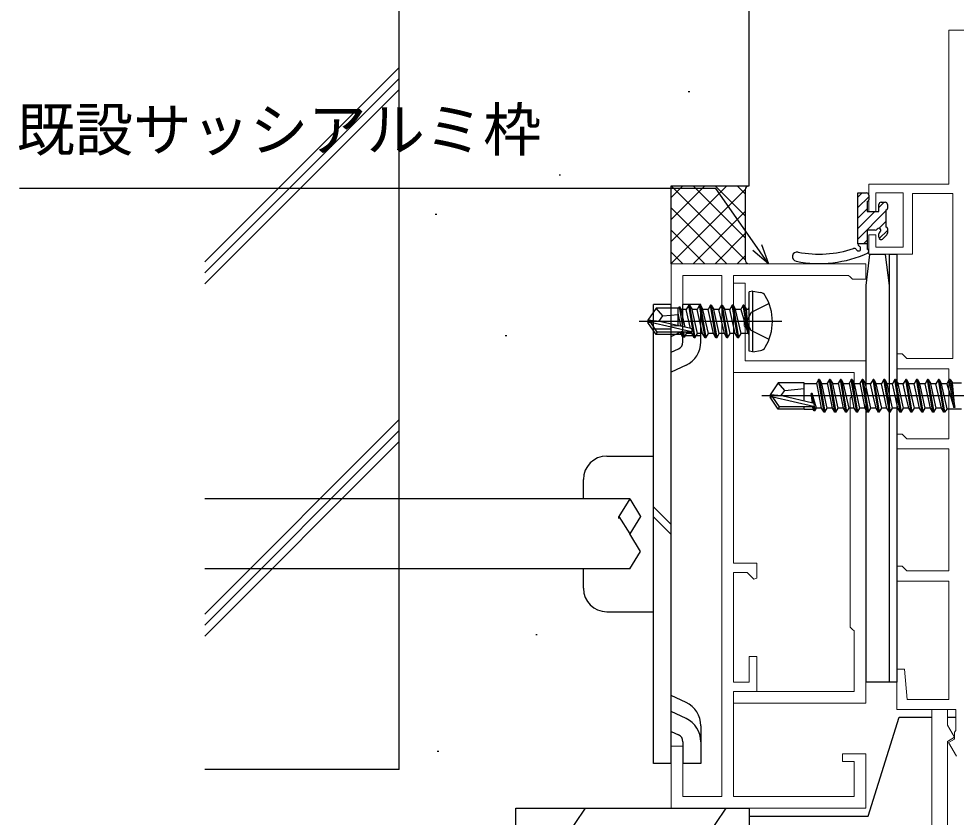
# Model space of a CAD drawing. Units: millimetres, scale not verified. Extents: x -437 to 438, y -331 to 328.
# Drawn here: x -118.2 to 2.3, y -192.7 to -90.1 of the extents above; entities that cross this region are included whole.
import ezdxf
from ezdxf.enums import TextEntityAlignment as Align

# ---------------------------------------------------------------- set-up
doc = ezdxf.new("R2010")
doc.units = ezdxf.units.MM
doc.header["$LTSCALE"] = 2
doc.layers.add('0-2_YKK_11', color=211, linetype='Continuous', lineweight=18)
for name, color, linetype in [('0-4_YKK_13', 4, 'Continuous'), ('0-6_YKK_D', 6, 'Continuous'), ('0-8_YSS_K', 3, 'Continuous'), ('0-9_YSS_KE', 3, 'Continuous')]:
    doc.layers.add(name, color=color, linetype=linetype)
doc.styles.add('ＭＳ ゴシック', font='')
doc.styles.get('ＭＳ ゴシック').set_extended_font_data('MS Gothic')

msp = doc.modelspace()

# ---------------------------------------------------------------- linework, layer by layer
at = {"layer": '0-2_YKK_11'}
for points in [[(-8, -119.497), (-4.5, -119.497), (-4.5, -112.497), (-8, -112.497), (-8, -114.897), (-8.9, -114.897), (-8.9, -111.397), (1.4, -111.397), (1.4, -91.597), (3.4, -91.597), (3.4, -119.097), (30.4, -119.097), (30.4, -124.597), (27.4, -124.597), (27.4, -123.797), (29.1, -123.797), (29.1, -120.597), (21.7, -120.597), (21.7, -123.797), (23.4, -123.797), (23.4, -124.597), (20.9, -124.597), (20.9, -120.497), (3.4, -120.497)], [(2.375, -184.897), (1.354, -183.128), (2.1, -182.697), (2.1, -181.797), (2.3, -181.597), (2.3, -178.897), (-5.3, -178.897), (-5.3, -173.697), (-4.3, -173.697), (-3.959, -177.597), (1.4, -177.597), (1.4, -162.397), (-5.3, -162.397), (-5.3, -160.497), (-4.6, -160.497), (-4.3, -160.797), (-4, -161.097), (1.4, -161.097), (1.4, -145.397), (-5.3, -145.397), (-5.3, -143.497), (-4.6, -143.497), (-4.3, -143.797), (-4, -144.097), (1.4, -144.097), (1.4, -135.097), (-5.3, -135.097), (-5.3, -133.197), (-4.6, -133.197), (-4.3, -133.497), (-4, -133.797), (1.9, -133.797), (1.9, -112.597), (-3.3, -112.597), (-3.3, -120.397), (-8.9, -120.397), (-8.9, -117.897), (-8, -117.897), (-8, -119.497)], [(1.2, -197.397), (1.2, -182.998), (2.11, -182.473), (1.2, -180.897), (1.2, -178.897), (-0.8, -178.897), (-0.8, -197.397)]]:
    msp.add_lwpolyline(points, dxfattribs=at)
at = {"layer": '0-2_YKK_11', "color": 4}
msp.add_lwpolyline([(-27.803, -190.1), (-27.803, -123.1), (-32.803, -123.1), (-32.803, -129.6), (-34.303, -129.6), (-34.303, -121.6), (-9.303, -121.6), (-9.303, -123.6), (-11.003, -123.6), (-11.303, -123.3), (-11.503, -123.1), (-26.303, -123.1), (-26.303, -160.1), (-23.303, -160.1), (-23.303, -162), (-23.674, -162.154), (-24.528, -161.3), (-26.303, -161.3), (-26.303, -175.4), (-24.303, -175.4), (-24.303, -172.1), (-23.303, -172.1), (-23.303, -176.6), (-26.303, -176.6), (-26.303, -190.1), (-10.803, -190.1), (-10.803, -185.6), (-12.303, -185.6), (-12.303, -184.6), (-9.303, -184.6), (-9.303, -191.6), (-34.303, -191.6), (-34.303, -183.6), (-32.803, -183.6), (-32.803, -190.1)], close=True, dxfattribs=at)
at = {"layer": '0-2_YKK_11', "color": 1}
msp.add_lwpolyline([(-9.303, -134.1), (-9.303, -178.1), (-26.303, -178.1), (-26.303, -176.6), (-10.803, -176.6), (-10.803, -168.8), (-11.003, -168.6), (-11.303, -168.3), (-11.303, -138.9), (-11.003, -138.6), (-10.803, -138.4), (-10.803, -135.6), (-26.303, -135.6), (-26.303, -124.1), (-24.803, -124.1), (-24.803, -128.429), (-24.946, -128.621), (-24.946, -129.579), (-24.803, -129.771), (-24.803, -134.1)], close=True, dxfattribs=at)
at = {"layer": '0-4_YKK_13'}
for p, q in [((-9.76, -112.497), (-10.303, -113.04)), ((-8.903, -112.988), (-10.303, -114.388)), ((-8.903, -112.797), (-8.903, -113.397)), ((-6.919, -113.697), (-7.603, -114.382)), ((-7.303, -113.697), (-6.803, -113.697)), ((-6.503, -113.997), (-6.503, -114.497)), ((-9.103, -114.535), (-10.303, -115.735)), ((-6.703, -114.829), (-10.303, -118.429)), ((-8.119, -114.897), (-10.303, -117.082)), ((-6.703, -114.697), (-6.703, -116.897)), ((-6.703, -116.176), (-7.576, -117.048)), ((-7.603, -118.197), (-7.603, -117.758)), ((-6.503, -117.323), (-7.549, -118.369)), ((-6.591, -117.909), (-7.091, -118.409)), ((-6.503, -117.097), (-6.503, -117.697)), ((-10.303, -118.997), (-9.103, -118.997)), ((-9.103, -118.576), (-9.525, -118.997)), ((-6.803, -120.4), (-6.303, -124.4)), ((-5.303, -120.4), (-6.303, -120.4)), ((-6.303, -120.4), (-6.303, -175.4)), ((-5.303, -120.4), (-5.303, -175.4)), ((-23.804, -125.113), (-24.304, -125.201)), ((-24.304, -132.848), (-24.304, -125.201)), ((-23.804, -125.113), (-22.829, -125.284)), ((-23.804, -132.936), (-23.804, -125.113)), ((-9.303, -124.4), (-9.303, -175.4)), ((-6.303, -124.4), (-6.303, -175.4)), ((-36.259, -127.324), (-37.304, -128.874)), ((-33.333, -127.324), (-36.259, -127.324)), ((-35.404, -128.324), (-36.259, -127.324)), ((-33.404, -129.569), (-33.404, -127.324)), ((-33.333, -127.324), (-33.239, -127.124)), ((-33.239, -127.124), (-33.037, -127.474)), ((-32.814, -129.703), (-33.239, -127.124)), ((-32.372, -127.474), (-33.037, -127.474)), ((-32.518, -129.77), (-33.037, -127.474)), ((-30.503, -126.826), (-32.803, -126.826)), ((-32.803, -131.658), (-32.803, -126.826)), ((-32.054, -126.924), (-32.372, -127.474)), ((-31.817, -129.929), (-32.372, -127.474)), ((-31.354, -131.124), (-32.054, -126.924)), ((-31.954, -126.924), (-32.054, -126.924)), ((-31.954, -126.924), (-31.254, -131.124)), ((-31.954, -126.924), (-31.637, -127.474)), ((-30.937, -130.574), (-31.637, -127.474)), ((-30.972, -127.474), (-31.637, -127.474)), ((-30.654, -126.924), (-30.972, -127.474)), ((-29.954, -131.124), (-30.654, -126.924)), ((-30.554, -126.924), (-30.654, -126.924)), ((-30.554, -126.924), (-29.854, -131.124)), ((-30.554, -126.924), (-30.237, -127.474)), ((-30.503, -129.12), (-30.503, -126.826)), ((-29.537, -130.574), (-30.237, -127.474)), ((-29.572, -127.474), (-30.237, -127.474)), ((-29.254, -126.924), (-29.572, -127.474)), ((-28.554, -131.124), (-29.254, -126.924)), ((-29.154, -126.924), (-29.254, -126.924)), ((-29.154, -126.924), (-28.454, -131.124)), ((-29.154, -126.924), (-28.837, -127.474)), ((-28.137, -130.574), (-28.837, -127.474)), ((-28.172, -127.474), (-28.837, -127.474)), ((-27.854, -126.924), (-28.172, -127.474)), ((-27.154, -131.124), (-27.854, -126.924)), ((-27.754, -126.924), (-27.854, -126.924)), ((-27.754, -126.924), (-27.054, -131.124)), ((-27.754, -126.924), (-27.437, -127.474)), ((-26.737, -130.574), (-27.437, -127.474)), ((-26.772, -127.474), (-27.437, -127.474)), ((-26.454, -126.924), (-26.772, -127.474)), ((-26.072, -130.574), (-26.772, -127.474)), ((-25.754, -131.124), (-26.454, -126.924)), ((-26.354, -126.924), (-26.454, -126.924)), ((-26.354, -126.924), (-26.037, -127.474)), ((-26.354, -126.924), (-25.654, -131.124)), ((-25.337, -130.574), (-26.037, -127.474)), ((-25.372, -127.474), (-26.037, -127.474)), ((-25.054, -126.924), (-25.372, -127.474)), ((-25.372, -127.474), (-24.454, -130.524)), ((-24.954, -126.924), (-25.054, -126.924)), ((-24.954, -126.924), (-25.054, -126.924)), ((-24.454, -130.524), (-25.054, -126.924)), ((-24.954, -126.924), (-24.637, -127.474)), ((-24.954, -126.924), (-24.354, -130.524)), ((-24.504, -127.474), (-24.637, -127.474)), ((-24.354, -130.524), (-24.637, -127.474)), ((-37.304, -128.874), (-37.304, -129.174)), ((-35.798, -129.024), (-37.304, -128.874)), ((-33.08, -129.642), (-33.404, -127.976)), ((-20.104, -129.024), (-38.414, -129.024)), ((-35.798, -129.024), (-37.304, -129.024)), ((-36.942, -129.174), (-37.304, -129.174)), ((-36.259, -130.724), (-37.304, -129.174)), ((-31.694, -130.368), (-36.942, -129.174)), ((-34.303, -130.001), (-36.603, -130.001)), ((-31.797, -129.934), (-35.798, -129.024)), ((-30.503, -131.658), (-30.503, -129.12)), ((-36.259, -130.724), (-36.099, -130.424)), ((-32.985, -130.724), (-36.259, -130.724)), ((-34.303, -130.942), (-32.803, -130.232)), ((-33.404, -130.724), (-33.404, -130.424)), ((-32.812, -131.024), (-32.928, -130.424)), ((-32.596, -131.024), (-32.812, -131.024)), ((-30.503, -130.883), (-32.803, -130.883)), ((-32.596, -131.024), (-32.695, -130.424)), ((-32.596, -131.024), (-32.337, -130.574)), ((-32.337, -130.574), (-32.371, -130.421)), ((-31.672, -130.574), (-32.337, -130.574)), ((-31.254, -131.124), (-31.354, -131.124)), ((-31.254, -131.124), (-30.937, -130.574)), ((-30.272, -130.574), (-30.937, -130.574)), ((-29.854, -131.124), (-29.954, -131.124)), ((-29.854, -131.124), (-29.537, -130.574)), ((-28.872, -130.574), (-29.537, -130.574)), ((-28.454, -131.124), (-28.554, -131.124)), ((-28.454, -131.124), (-28.137, -130.574)), ((-27.472, -130.574), (-28.137, -130.574)), ((-27.054, -131.124), (-27.154, -131.124)), ((-27.054, -131.124), (-26.737, -130.574)), ((-26.072, -130.574), (-26.737, -130.574)), ((-25.754, -131.124), (-26.072, -130.574)), ((-25.654, -131.124), (-25.754, -131.124)), ((-25.654, -131.124), (-25.337, -130.574)), ((-24.504, -130.574), (-25.337, -130.574)), ((-24.354, -130.524), (-24.454, -130.524)), ((-34.303, -132.994), (-33.381, -132.564)), ((-23.804, -132.936), (-24.304, -132.848)), ((-23.804, -132.936), (-22.829, -132.764)), ((-32.409, -134.649), (-34.303, -135.532)), ((-20.558, -136.9), (-21.603, -138.45)), ((-17.203, -136.9), (-20.558, -136.9)), ((-19.703, -137.9), (-20.558, -136.9)), ((-17.203, -139.258), (-17.203, -136.9)), ((-15.57, -137.05), (-17.203, -137.05)), ((-14.971, -140.15), (-15.596, -136.92)), ((-14.653, -140.7), (-15.353, -136.5)), ((-15.253, -136.5), (-14.553, -140.7)), ((-15.253, -136.5), (-14.936, -137.05)), ((-14.236, -140.15), (-14.936, -137.05)), ((-14.17, -137.05), (-14.936, -137.05)), ((-13.571, -140.15), (-14.196, -136.92)), ((-13.253, -140.7), (-13.953, -136.5)), ((-13.853, -136.5), (-13.153, -140.7)), ((-13.853, -136.5), (-13.536, -137.05)), ((-12.836, -140.15), (-13.536, -137.05)), ((-12.77, -137.05), (-13.536, -137.05)), ((-12.171, -140.15), (-12.796, -136.92)), ((-11.853, -140.7), (-12.553, -136.5)), ((-12.453, -136.5), (-11.753, -140.7)), ((-12.453, -136.5), (-12.136, -137.05)), ((-11.436, -140.15), (-12.136, -137.05)), ((-11.37, -137.05), (-12.136, -137.05)), ((-10.771, -140.15), (-11.396, -136.92)), ((-10.453, -140.7), (-11.153, -136.5)), ((-11.053, -136.5), (-10.353, -140.7)), ((-11.053, -136.5), (-10.736, -137.05)), ((-10.036, -140.15), (-10.736, -137.05)), ((-9.97, -137.05), (-10.736, -137.05)), ((-9.753, -136.5), (-9.996, -136.92)), ((-9.371, -140.15), (-9.996, -136.92)), ((-9.053, -140.7), (-9.753, -136.5)), ((-9.653, -136.5), (-9.753, -136.5)), ((-9.653, -136.5), (-8.953, -140.7)), ((-9.653, -136.5), (-9.336, -137.05)), ((-8.671, -137.05), (-9.336, -137.05)), ((-8.636, -140.15), (-9.336, -137.05)), ((-8.353, -136.5), (-8.671, -137.05)), ((-8.321, -138.6), (-8.671, -137.05)), ((-7.653, -140.7), (-8.353, -136.5)), ((-8.253, -136.5), (-8.353, -136.5)), ((-8.253, -136.5), (-7.553, -140.7)), ((-8.253, -136.5), (-7.936, -137.05)), ((-7.236, -140.15), (-7.936, -137.05)), ((-7.271, -137.05), (-7.936, -137.05)), ((-6.921, -138.6), (-7.271, -137.05)), ((-6.853, -136.5), (-6.953, -136.5)), ((-6.853, -136.5), (-6.153, -140.7)), ((-6.853, -136.5), (-6.536, -137.05)), ((-5.871, -137.05), (-6.536, -137.05)), ((-5.836, -140.15), (-6.536, -137.05)), ((-5.553, -136.5), (-5.871, -137.05)), ((-5.521, -138.6), (-5.871, -137.05)), ((-4.853, -140.7), (-5.553, -136.5)), ((-5.453, -136.5), (-5.553, -136.5)), ((-5.453, -136.5), (-4.753, -140.7)), ((-5.453, -136.5), (-5.136, -137.05)), ((-4.471, -137.05), (-5.136, -137.05)), ((-4.436, -140.15), (-5.136, -137.05)), ((-4.121, -138.6), (-4.471, -137.05)), ((-4.053, -136.5), (-4.153, -136.5)), ((-4.053, -136.5), (-3.736, -137.05)), ((-4.053, -136.5), (-3.353, -140.7)), ((-3.036, -140.15), (-3.736, -137.05)), ((-3.071, -137.05), (-3.736, -137.05)), ((-2.753, -136.5), (-3.071, -137.05)), ((-2.721, -138.6), (-3.071, -137.05)), ((-2.653, -136.5), (-2.753, -136.5)), ((-2.053, -140.7), (-2.753, -136.5)), ((-2.653, -136.5), (-2.336, -137.05)), ((-2.653, -136.5), (-1.953, -140.7)), ((-1.636, -140.15), (-2.336, -137.05)), ((-1.671, -137.05), (-2.336, -137.05)), ((-1.353, -136.5), (-1.671, -137.05)), ((-1.321, -138.6), (-1.671, -137.05)), ((-1.253, -136.5), (-1.353, -136.5)), ((-0.653, -140.7), (-1.353, -136.5)), ((-1.253, -136.5), (-0.936, -137.05)), ((-1.253, -136.5), (-0.553, -140.7)), ((-0.236, -140.15), (-0.936, -137.05)), ((-0.271, -137.05), (-0.936, -137.05)), ((-0.236, -140.15), (-0.936, -137.05)), ((0.429, -140.15), (-0.271, -137.05)), ((0.147, -136.5), (0.047, -136.5)), ((0.147, -136.5), (0.847, -140.7)), ((0.147, -136.5), (0.464, -137.05)), ((1.193, -140.275), (0.464, -137.05)), ((1.129, -137.05), (0.464, -137.05)), ((1.447, -136.5), (1.129, -137.05)), ((1.129, -137.05), (2.047, -140.1)), ((1.547, -136.5), (1.447, -136.5)), ((1.547, -136.5), (1.447, -136.5)), ((2.047, -140.1), (1.447, -136.5)), ((1.547, -136.5), (2.147, -140.1)), ((2.147, -140.1), (1.853, -136.925)), ((6.052, -138.6), (-22.64, -138.6)), ((-21.603, -138.45), (-21.603, -138.75)), ((-20.097, -138.6), (-21.603, -138.45)), ((-20.097, -138.6), (-21.603, -138.6)), ((-20.204, -138.6), (-19.703, -137.9)), ((-16.096, -139.51), (-20.097, -138.6)), ((-19.703, -137.9), (-17.203, -137.65)), ((-16.103, -139.508), (-16.304, -138.3)), ((-16.16, -139.495), (-16.304, -138.3)), ((-16.204, -138.3), (-16.304, -138.3)), ((-16.204, -138.3), (-15.994, -139.559)), ((-7.971, -140.15), (-8.321, -138.6)), ((-5.171, -140.15), (-5.521, -138.6)), ((-3.771, -140.15), (-4.121, -138.6)), ((-2.371, -140.15), (-2.721, -138.6)), ((-0.971, -140.15), (-1.321, -138.6)), ((-20.558, -140.3), (-21.603, -138.75)), ((-21.241, -138.75), (-21.603, -138.75)), ((-15.993, -139.943), (-21.241, -138.75)), ((-20.398, -140), (-21.241, -138.75)), ((-20.558, -140.3), (-20.398, -140)), ((-17.203, -140.3), (-20.558, -140.3)), ((-16.151, -140), (-20.398, -140)), ((-17.203, -140.3), (-17.203, -140)), ((-17.203, -140.28), (-16.065, -140.28)), ((-15.941, -139.883), (-15.838, -140.5)), ((-14.971, -140.15), (-15.636, -140.15)), ((-14.653, -140.7), (-14.971, -140.15)), ((-14.553, -140.7), (-14.653, -140.7)), ((-14.553, -140.7), (-14.236, -140.15)), ((-13.571, -140.15), (-14.236, -140.15)), ((-13.253, -140.7), (-13.571, -140.15)), ((-13.153, -140.7), (-13.253, -140.7)), ((-13.153, -140.7), (-12.836, -140.15)), ((-12.171, -140.15), (-12.836, -140.15)), ((-11.853, -140.7), (-12.171, -140.15)), ((-11.753, -140.7), (-11.853, -140.7)), ((-11.753, -140.7), (-11.436, -140.15)), ((-10.771, -140.15), (-11.436, -140.15)), ((-10.453, -140.7), (-10.771, -140.15)), ((-10.353, -140.7), (-10.453, -140.7)), ((-10.353, -140.7), (-10.036, -140.15)), ((-9.371, -140.15), (-10.036, -140.15)), ((-9.053, -140.7), (-9.371, -140.15)), ((-8.953, -140.7), (-9.053, -140.7)), ((-8.953, -140.7), (-8.636, -140.15)), ((-7.553, -140.7), (-7.653, -140.7)), ((-7.553, -140.7), (-7.236, -140.15)), ((-6.571, -140.15), (-7.236, -140.15)), ((-6.153, -140.7), (-6.253, -140.7)), ((-6.153, -140.7), (-5.836, -140.15)), ((-5.171, -140.15), (-5.836, -140.15)), ((-4.853, -140.7), (-5.171, -140.15)), ((-4.753, -140.7), (-4.853, -140.7)), ((-4.753, -140.7), (-4.436, -140.15)), ((-3.771, -140.15), (-4.436, -140.15)), ((-3.453, -140.7), (-3.771, -140.15)), ((-3.353, -140.7), (-3.453, -140.7)), ((-3.353, -140.7), (-3.036, -140.15)), ((-1.953, -140.7), (-2.053, -140.7)), ((-1.953, -140.7), (-1.636, -140.15)), ((-0.971, -140.15), (-1.636, -140.15)), ((-0.653, -140.7), (-0.971, -140.15)), ((-0.553, -140.7), (-0.653, -140.7)), ((-0.553, -140.7), (-0.236, -140.15)), ((0.429, -140.15), (-0.236, -140.15)), ((0.747, -140.7), (0.429, -140.15)), ((0.847, -140.7), (0.747, -140.7)), ((1.193, -140.275), (0.847, -140.7)), ((1.193, -140.275), (2.997, -140.275)), ((2.147, -140.1), (2.047, -140.1)), ((-42.603, -146.326), (-36.603, -146.326)), ((-45.603, -151.826), (-45.603, -149.326)), ((-36.603, -152.837), (-34.303, -155.138)), ((-41.053, -154.342), (-41.053, -154.076)), ((-36.603, -154.121), (-34.303, -156.421)), ((-45.603, -163.326), (-45.603, -160.826)), ((-42.603, -166.326), (-36.603, -166.326)), ((-6.303, -175.4), (-9.303, -175.4)), ((-5.303, -175.4), (-6.303, -175.4)), ((-32.409, -178.003), (-34.303, -177.12)), ((-32.391, -180.07), (-34.303, -179.165)), ((1.2, -179.897), (2.301, -179.897)), ((-34.303, -181.71), (-33.375, -182.149)), ((-30.503, -180.994), (-30.503, -183.532)), ((-32.803, -183.053), (-32.803, -185.826)), ((-30.503, -183.053), (-30.503, -185.826)), ((-30.503, -185.826), (-32.803, -185.826))]:
    msp.add_line(p, q, dxfattribs=at)
for points in [[(-10.303, -119.062), (-10.303, -112.497), (-9.203, -112.497)], [(-9.103, -113.597), (-9.103, -114.897), (-7.603, -114.897), (-7.603, -113.997)], [(-8.064, -117.297), (-9.103, -117.297), (-9.103, -119.714)], [(-6.803, -120.4), (-8.803, -120.4), (-9.303, -124.4)], [(-34.303, -185.826), (-36.603, -185.826), (-36.603, -126.826)], [(-34.303, -185.826), (-34.303, -126.826), (-36.603, -126.826)], [(-29.954, -131.124), (-30.272, -130.574), (-30.972, -127.474)], [(-28.554, -131.124), (-28.872, -130.574), (-29.572, -127.474)], [(-27.154, -131.124), (-27.472, -130.574), (-28.172, -127.474)], [(-21.725, -126.724), (-24.041, -127.879), (-24.65, -129.024)], [(-35.905, -129.024), (-35.404, -128.324), (-33.404, -128.124)], [(-31.852, -130.424), (-36.099, -130.424), (-36.942, -129.174)], [(-21.725, -131.324), (-24.041, -130.169), (-24.65, -129.024)], [(-32.812, -131.024), (-33.072, -130.574), (-33.106, -130.424)], [(-31.354, -131.124), (-31.672, -130.574), (-31.715, -130.383)], [(-15.253, -136.5), (-15.353, -136.5), (-15.596, -136.92)], [(-13.853, -136.5), (-13.953, -136.5), (-14.196, -136.92)], [(-12.453, -136.5), (-12.553, -136.5), (-12.796, -136.92)], [(-11.053, -136.5), (-11.153, -136.5), (-11.396, -136.92)], [(-6.253, -140.7), (-6.953, -136.5), (-7.271, -137.05)], [(-3.453, -140.7), (-4.153, -136.5), (-4.471, -137.05)], [(0.747, -140.7), (0.047, -136.5), (-0.271, -137.05)], [(1.547, -136.5), (1.853, -136.925), (2.997, -136.925)], [(-15.838, -140.5), (-15.636, -140.15), (-16.204, -138.3)], [(-6.253, -140.7), (-6.571, -140.15), (-6.921, -138.6)], [(-15.938, -140.5), (-16.065, -140.28), (-16.099, -140)], [(-15.838, -140.5), (-15.938, -140.5), (-16.027, -139.966)], [(-7.653, -140.7), (-7.971, -140.15), (-8.636, -140.15)], [(-2.053, -140.7), (-2.371, -140.15), (-3.036, -140.15)], [(-39.653, -151.826), (-69.303, -151.826), (-94.303, -151.826)], [(-39.653, -151.826), (-41.053, -154.076), (-39.653, -156.326)], [(-39.653, -151.826), (-38.253, -154.076), (-39.653, -156.326)], [(-38.254, -154.047), (-38.253, -154.062), (-38.253, -154.076)], [(-39.653, -160.826), (-38.253, -158.576), (-39.653, -156.326)], [(-39.653, -160.826), (-69.303, -160.826), (-94.303, -160.826)], [(-24.3, -192.597), (-8.994, -192.597), (-4.994, -179.897), (-0.8, -179.897)]]:
    msp.add_lwpolyline(points, dxfattribs=at)
for centre, radius, start, end in [((-9.203, -112.797), 0.3, 0, 90), ((-9.103, -113.397), 0.2, 270, 0), ((-7.303, -113.997), 0.3, 90, 180), ((-6.803, -113.997), 0.3, 0, 90), ((-6.703, -114.497), 0.2, 270, 0), ((-6.703, -117.097), 0.2, 0, 90), ((-8.064, -116.997), 0.3, 270, 326.94427), ((-7.603, -117.297), 0.25, 303.05573, 146.94427), ((-7.303, -117.758), 0.3, 123.05573, 180), ((-6.803, -117.697), 0.3, 315, 0), ((-10.003, -119.062), 0.3, 180, 239.43918), ((-10.359, -119.665), 0.4, 311.12994, 59.43918), ((-7.303, -118.197), 0.3, 180, 315), ((-18.114, -120.693), 0.6, 78.69427, 258.56358), ((-15.259, -106.579), 15, 258.56358, 294.71651), ((-15.291, -106.572), 13.8, 258.69427, 288.69203), ((-10.772, -119.929), 0.3, 30.54856, 108.69203), ((-10.169, -119.573), 0.4, 210.54856, 280.55812), ((-9.203, -119.997), 0.3, 316.16697, 70.52878), ((-22.986, -126.171), 0.9, 30.63591, 80), ((-27.804, -129.024), 6.5, 329.36409, 30.63591), ((-24.504, -127.274), 0.2, 270, 0), ((-31.852, -130.176), 0.248, 270, 77.19096), ((-24.504, -130.774), 0.2, 0, 90), ((-33.803, -131.658), 1, 295, 0), ((-33.803, -131.658), 3.3, 295, 0), ((-22.986, -131.878), 0.9, 280, 329.36409), ((-16.151, -139.752), 0.248, 270, 77.19096), ((-42.603, -149.326), 3, 90, 180), ((-42.603, -163.326), 3, 180, 270), ((-33.803, -180.994), 3.3, 0, 65), ((-33.803, -183.053), 3.3, 360, 64.66912), ((-33.803, -183.053), 1, 360, 64.66912)]:
    msp.add_arc(centre, radius, start, end, dxfattribs=at)
at = {"layer": '0-6_YKK_D'}
for points in [[(-21.803, -121.6), (-23.266, -119.511), (-28.583, -111.917), (-118.126, -111.917)], [(-22.706, -119.119), (-21.803, -121.6), (-23.826, -119.903)]]:
    msp.add_lwpolyline(points, dxfattribs=at)
at = {"layer": '0-8_YSS_K'}
for p, q in [((-94.3, -121.375), (-69.3, -96.375)), ((-94.3, -122.789), (-69.3, -97.789)), ((-94.3, -124.203), (-69.3, -99.203)), ((-31.93, -99.514), (-32.13, -99.514)), ((-48.531, -110.236), (-48.731, -110.236)), ((-34.3, -115.928), (-29.972, -111.6)), ((-34.3, -118.757), (-27.143, -111.6)), ((-34.3, -113.1), (-32.8, -111.6)), ((-24.8, -121.115), (-34.3, -111.615)), ((-34.3, -121.585), (-24.8, -112.085)), ((-24.8, -118.286), (-31.486, -111.6)), ((-24.8, -115.458), (-28.658, -111.6)), ((-24.8, -112.629), (-25.829, -111.6)), ((-24.8, -112.1), (-24.8, -121.1)), ((-27.143, -121.6), (-34.3, -114.443)), ((-64.458, -115.291), (-64.658, -115.291)), ((-31.486, -121.6), (-24.8, -114.914)), ((-29.972, -121.6), (-34.3, -117.272)), ((-28.658, -121.6), (-24.8, -117.742)), ((-32.8, -121.6), (-34.3, -120.1)), ((-25.829, -121.6), (-24.8, -120.571)), ((-55.446, -130.868), (-55.646, -130.868)), ((-94.3, -166.629), (-69.3, -141.629)), ((-94.3, -168.044), (-69.3, -143.044)), ((-94.3, -169.458), (-69.3, -144.458)), ((-64.326, -160.832), (-64.526, -160.832)), ((-51.535, -169.313), (-51.735, -169.313)), ((-64.198, -184.31), (-64.398, -184.31)), ((-27.3, -191.6), (-54.3, -231.6)), ((-45.397, -191.6), (-54.3, -204.789))]:
    msp.add_line(p, q, dxfattribs=at)
for centre, start, end in [((-24.3, -112.1), 90, 180), ((-24.3, -121.1), 180, 270)]:
    msp.add_arc(centre, 0.5, start, end, dxfattribs=at)
at = {"layer": '0-9_YSS_KE'}
for p, q in [((-69.3, -186.6), (-69.3, -66.6)), ((-69.3, -186.6), (-94.3, -186.6)), ((-54.3, -191.6), (-24.3, -191.6)), ((-24.3, -191.6), (-24.3, -231.6))]:
    msp.add_line(p, q, dxfattribs=at)
for points in [[(-34.3, -121.6), (-34.3, -111.6), (-24.3, -111.6), (-24.3, -46.6)], [(-46.2, -219.6), (-54.3, -211.5), (-54.3, -191.6)]]:
    msp.add_lwpolyline(points, dxfattribs=at)

# ---------------------------------------------------------------- texts
at = {"layer": '0-6_YKK_D', "style": 'ＭＳ ゴシック'}
msp.add_text('既設サッシアルミ枠', height=5.499, dxfattribs=at).set_placement((-118.501, -108.767), align=Align.BOTTOM_LEFT)

doc.saveas('drawing.dxf')
